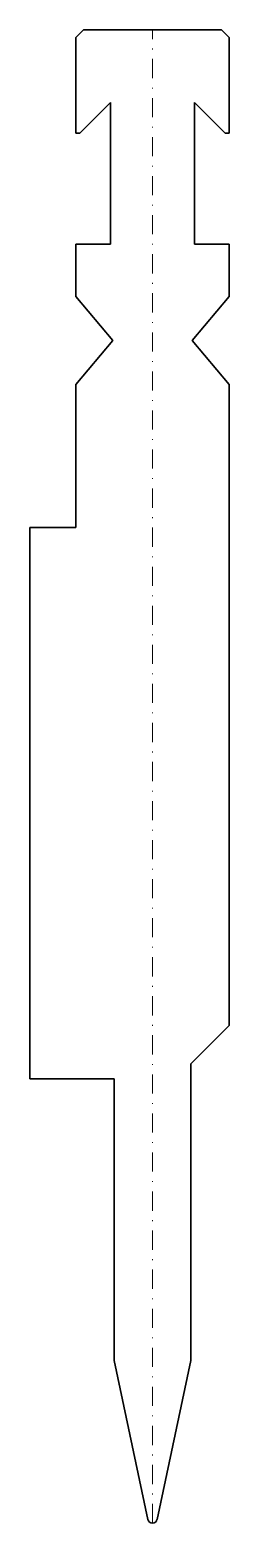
# Model space of a CAD drawing. Header units: millimetres. Extents: x -16 to 10, y 0 to 195.
import ezdxf

# ---------------------------------------------------------------- set-up
doc = ezdxf.new("R2010")
doc.units = ezdxf.units.MM
doc.header["$LTSCALE"] = 5
doc.linetypes.add('AUSGEZOGEN', pattern=[0])
doc.linetypes.add('DASHDOT', pattern=[1, 0.5, -0.25, 0, -0.25])
doc.layers.add('2', color=7, linetype='Continuous')

msp = doc.modelspace()

# ---------------------------------------------------------------- linework, layer by layer
at = {"layer": '2', "color": 7, "linetype": 'AUSGEZOGEN', "lineweight": 35}
for p, q in [((-9, 195), (-10, 194)), ((-10, 194), (-10, 181.5)), ((9, 195), (-9, 195)), ((10, 194), (9, 195)), ((10, 181.5), (10, 194)), ((-9.5, 181.5), (-5.5, 185.5)), ((-5.5, 185.5), (-5.5, 167)), ((5.5, 167), (5.5, 185.5)), ((5.5, 185.5), (9.5, 181.5)), ((-10, 181.5), (-9.5, 181.5)), ((9.5, 181.5), (10, 181.5)), ((-5.5, 167), (-10, 167)), ((-10, 167), (-10, 160.2)), ((10, 167), (5.5, 167)), ((10, 160.2), (10, 167)), ((-10, 160.2), (-5.18, 154.45)), ((5.18, 154.45), (10, 160.2)), ((-5.18, 154.45), (-10, 148.7)), ((10, 148.7), (5.18, 154.45)), ((-10, 148.7), (-10, 130)), ((10, 65), (10, 148.7)), ((-10, 130), (-16, 130)), ((-16, 130), (-16, 58)), ((5, 60), (10, 65)), ((5, 21.24), (5, 60)), ((-16, 58), (-5, 58)), ((-5, 58), (-5, 21.24)), ((-5, 21.24), (-0.59, 0.48)), ((0.59, 0.48), (5, 21.24))]:
    msp.add_line(p, q, dxfattribs=at)
at = {"layer": '2', "color": 7, "linetype": 'DASHDOT', "lineweight": 18}
msp.add_line((0, 0), (0, 195), dxfattribs=at)
at = {"layer": '2', "color": 7, "linetype": 'AUSGEZOGEN', "lineweight": 35}
msp.add_arc((0, 0.6), 0.6, 192, 348, dxfattribs=at)

doc.saveas('drawing.dxf')
